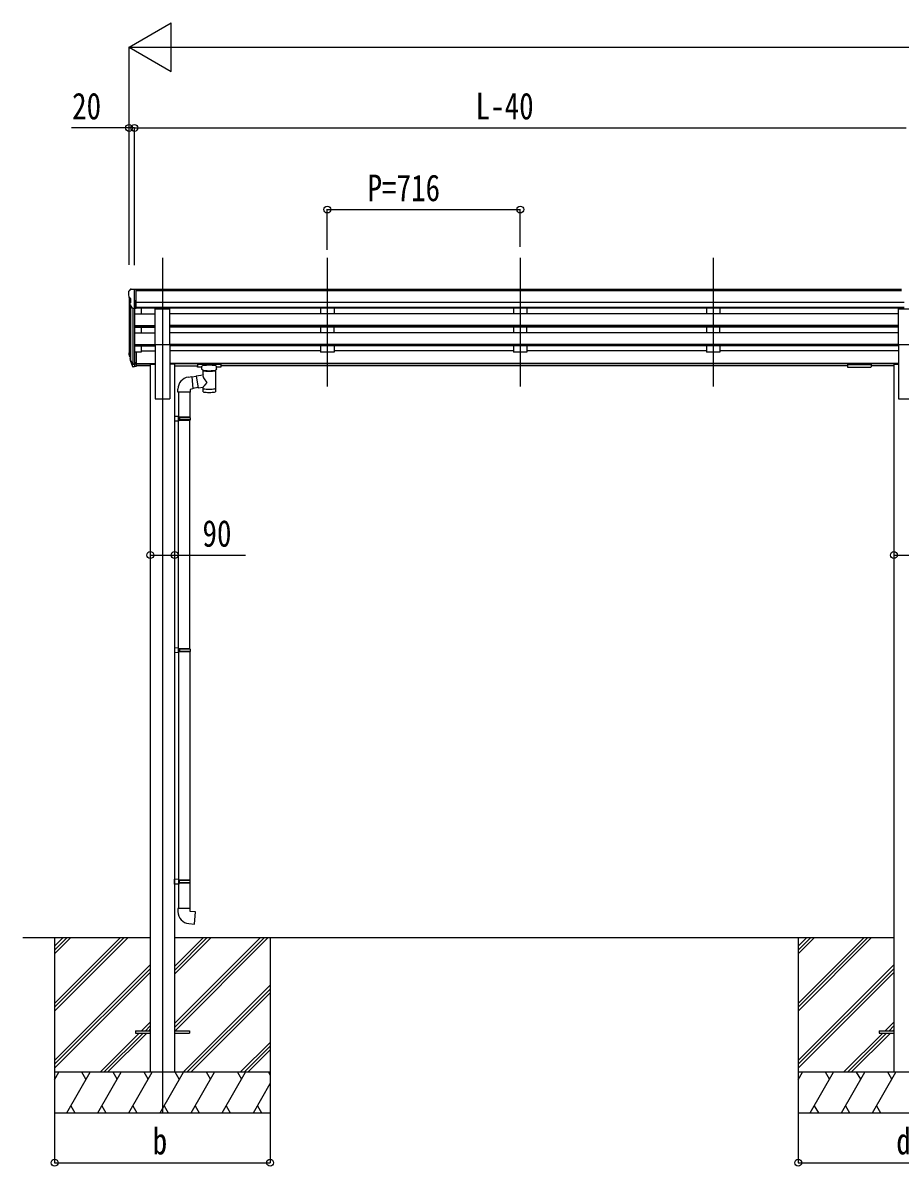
# Model space of a CAD drawing. Units: millimetres, scale not verified. Extents: x -12615 to 12615, y -8910 to 8910.
# Drawn here: x -7561 to -4305, y -5628 to -1383 of the extents above; entities that cross this region are included whole.
import ezdxf
from ezdxf.enums import TextEntityAlignment as Align

# ---------------------------------------------------------------- set-up
doc = ezdxf.new("R2010")
doc.units = ezdxf.units.MM
doc.header["$LTSCALE"] = 40
for name, color, linetype in [('0-3_YKK_12', 2, 'Continuous'), ('0-4_YKK_13', 4, 'Continuous'), ('0-5_YKK_A1', 4, 'Continuous'), ('0-6_YKK_D', 6, 'Continuous')]:
    doc.layers.add(name, color=color, linetype=linetype)
doc.styles.add('ＭＳ ゴシック', font='')
doc.styles.get('ＭＳ ゴシック').set_extended_font_data('MS Gothic')

msp = doc.modelspace()

# ---------------------------------------------------------------- linework, layer by layer
at = {"layer": '0-3_YKK_12'}
for p, q in [((-7043.32, -2255.3), (-7043.32, -5429.7)), ((-6431.32, -2255.3), (-6431.32, -2732.82)), ((-5715.32, -2255.3), (-5715.32, -2732.82)), ((-4999.32, -2255.3), (-4999.32, -2732.82))]:
    msp.add_line(p, q, dxfattribs=at)
at = {"layer": '0-4_YKK_13'}
for p, q in [((-7162.41, -2372.25), (-7166.47, -2378.06)), ((-7159.32, -2371.69), (-7161.65, -2371.83)), ((-7159.32, -2371.69), (-7140.82, -2371.69)), ((-7147.32, -2444.67), (-7147.32, -2371.69)), ((-7140.82, -2371.69), (-7130.82, -2371.77)), ((-7140.82, -2443.67), (-7140.82, -2371.69)), ((-7130.82, -2373.29), (-7130.82, -2371.77)), ((-7169.32, -2381.06), (-7169.32, -2381.69)), ((-7166.78, -2402.87), (-7161.47, -2405.94)), ((-7161.32, -2406.2), (-7161.32, -2422.47)), ((-7154.94, -2442.86), (-7163.94, -2427.26)), ((-7147.32, -2444.67), (-7152.53, -2444.35)), ((-7140.82, -2443.67), (-7147.32, -2443.67)), ((-7070.82, -2577.13), (-7070.82, -2445.33)), ((-7070.82, -2445.33), (-7015.82, -2445.33)), ((-7015.82, -2577.13), (-7015.82, -2445.33)), ((-4310.82, -2577.13), (-4310.82, -2445.33)), ((-4310.82, -2445.33), (-4255.82, -2445.33)), ((-7070.82, -2577.13), (-7015.82, -2577.13)), ((-4310.82, -2577.13), (-4255.82, -2577.13)), ((-7166.22, -2619.6), (-7162.34, -2627.55)), ((-7165.62, -2618.22), (-7162.34, -2625.28)), ((-7163.91, -2630.87), (-7163.57, -2635.28)), ((-7147.32, -2605.41), (-7147.32, -2660.18)), ((-7140.82, -2605.41), (-7147.32, -2605.41)), ((-7140.82, -2605.41), (-7140.82, -2659.44)), ((-7163.57, -2635.28), (-7154.76, -2658.83)), ((-7162.95, -2634.71), (-7154.76, -2650.89)), ((-7153.75, -2649.76), (-7161.51, -2634.36)), ((-7147.32, -2650.44), (-7152.45, -2650.44)), ((-7147.32, -2652.25), (-7152.16, -2652.25)), ((-7147.32, -2660.18), (-7152.16, -2660.18)), ((-7140.82, -2645.54), (-7147.32, -2645.54)), ((-7140.82, -2650.42), (-7147.32, -2650.42)), ((-7140.82, -2659.44), (-7147.32, -2659.44)), ((-6913.32, -2649.99), (-6913.32, -2660.75)), ((-6828.32, -2649.32), (-6911.32, -2649.32)), ((-6828.32, -2651.5), (-6911.32, -2651.5)), ((-6896.82, -2661.41), (-6911.32, -2661.41)), ((-6896.82, -2668.22), (-6896.82, -2657.94)), ((-6892.72, -2690.29), (-6892.72, -2672.71)), ((-6846.92, -2672.72), (-6846.9, -2753.01)), ((-6842.82, -2668.22), (-6842.82, -2657.94)), ((-6828.32, -2661.41), (-6842.82, -2661.41)), ((-6826.32, -2649.99), (-6826.32, -2660.75)), ((-6826.32, -2650.18), (-6826.32, -2651.72)), ((-4500.32, -2649.99), (-4500.32, -2660.75)), ((-4500.32, -2649.99), (-4500.32, -2660.75)), ((-4500.32, -2650.18), (-4500.32, -2651.72)), ((-4500.32, -2650.18), (-4500.32, -2651.72)), ((-4498.32, -2649.32), (-4415.32, -2649.32)), ((-4498.32, -2651.5), (-4415.32, -2651.5)), ((-4498.32, -2661.41), (-4415.32, -2661.41)), ((-4413.32, -2649.99), (-4413.32, -2660.75)), ((-6946.68, -2698.39), (-6934.16, -2696.83)), ((-6917.65, -2696.08), (-6934.01, -2698.62)), ((-6917.94, -2694.2), (-6892.72, -2690.29)), ((-6917.94, -2694.2), (-6910.92, -2739.46)), ((-6986.08, -2754.4), (-6986.08, -2743.48)), ((-6940.08, -2754.4), (-6986.08, -2754.4)), ((-6984.12, -2754.4), (-6984.12, -2845.07)), ((-6942.12, -2754.4), (-6942.12, -2847.63)), ((-6911.21, -2737.58), (-6930.34, -2740.55)), ((-6892.72, -2736.64), (-6910.92, -2739.46)), ((-6892.73, -2753.01), (-6892.72, -2736.38)), ((-6982.12, -2845.13), (-6998.12, -2844.66)), ((-6998.12, -2844.66), (-6998.12, -2862.6)), ((-6982.12, -2862.13), (-6998.12, -2862.6)), ((-6982.12, -2847.13), (-6984.12, -2847.13)), ((-6941.12, -2847.63), (-6984.12, -2847.63)), ((-6940.12, -2849.63), (-6984.12, -2849.63)), ((-6940.12, -2857.63), (-6984.12, -2857.63)), ((-6941.12, -2859.63), (-6984.12, -2859.63)), ((-6984.12, -3704.32), (-6984.12, -2862.19)), ((-6982.12, -2847.13), (-6982.12, -2845.13)), ((-6982.12, -2862.13), (-6982.12, -2860.13)), ((-6979.64, -2849.63), (-6979.21, -2847.63)), ((-6942.12, -3706.88), (-6942.12, -2859.63)), ((-6940.12, -2849.63), (-6941.12, -2847.63)), ((-6940.12, -2857.63), (-6941.12, -2859.63)), ((-6940.12, -2849.63), (-6940.12, -2857.63)), ((-6982.12, -3704.38), (-6998.12, -3703.91)), ((-6998.12, -3703.91), (-6998.12, -3721.85)), ((-6982.12, -3721.38), (-6998.12, -3721.85)), ((-6982.12, -3706.38), (-6984.12, -3706.38)), ((-6941.12, -3706.88), (-6984.12, -3706.88)), ((-6940.12, -3708.88), (-6984.12, -3708.88)), ((-6940.12, -3716.88), (-6984.12, -3716.88)), ((-6941.12, -3718.88), (-6984.12, -3718.88)), ((-6984.12, -3721.44), (-6984.12, -4563.58)), ((-6982.12, -3706.38), (-6982.12, -3704.38)), ((-6982.12, -3721.38), (-6982.12, -3719.38)), ((-6979.64, -3708.88), (-6979.21, -3706.88)), ((-6942.12, -3718.88), (-6942.12, -4566.14)), ((-6940.12, -3708.88), (-6941.12, -3706.88)), ((-6940.12, -3716.88), (-6941.12, -3718.88)), ((-6940.12, -3708.88), (-6940.12, -3716.88)), ((-6982.12, -4563.64), (-6998.12, -4563.16)), ((-6998.12, -4581.11), (-6998.12, -4563.16)), ((-6982.12, -4580.64), (-6998.12, -4581.11)), ((-6941.12, -4566.14), (-6984.12, -4566.14)), ((-6940.12, -4568.14), (-6984.12, -4568.14)), ((-6940.12, -4576.14), (-6984.12, -4576.14)), ((-6941.12, -4578.14), (-6984.12, -4578.14)), ((-6982.12, -4578.64), (-6984.12, -4578.64)), ((-6984.12, -4580.69), (-6984.12, -4672.14)), ((-6982.12, -4563.64), (-6982.12, -4565.64)), ((-6982.12, -4578.64), (-6982.12, -4580.64)), ((-6979.64, -4576.14), (-6979.21, -4578.14)), ((-6942.12, -4578.14), (-6942.12, -4672.14)), ((-6940.12, -4568.14), (-6941.12, -4566.14)), ((-6940.12, -4576.14), (-6941.12, -4578.14)), ((-6940.12, -4576.14), (-6940.12, -4568.14)), ((-6940.12, -4672.14), (-6986.12, -4672.14)), ((-6986.12, -4672.14), (-6986.12, -4683.05)), ((-6940.12, -4682.14), (-6940.12, -4672.14)), ((-7143.32, -5125.2), (-7143.32, -5134.2)), ((-7143.32, -5125.2), (-7088.52, -5125.2)), ((-7143.32, -5134.2), (-7088.52, -5134.2)), ((-6998.12, -5125.2), (-6943.32, -5125.2)), ((-6998.12, -5134.2), (-6943.32, -5134.2)), ((-6943.32, -5125.2), (-6943.32, -5134.2)), ((-4383.32, -5125.2), (-4383.32, -5134.2)), ((-4383.32, -5125.2), (-4328.52, -5125.2)), ((-4383.32, -5134.2), (-4328.52, -5134.2))]:
    msp.add_line(p, q, dxfattribs=at)
for points in [[(-6911.32, -2649.32), (-6911.67, -2649.33), (-6912.2, -2649.35), (-6912.65, -2649.4), (-6912.95, -2649.48), (-6913.12, -2649.58), (-6913.24, -2649.72), (-6913.31, -2649.9), (-6913.32, -2649.99)], [(-6911.32, -2661.41), (-6911.67, -2661.41), (-6912.2, -2661.38), (-6912.65, -2661.33), (-6912.95, -2661.25), (-6913.12, -2661.16), (-6913.24, -2661.02), (-6913.31, -2660.84), (-6913.32, -2660.75)], [(-6892.72, -2672.71), (-6892.95, -2672.62), (-6894.3, -2671.88), (-6895.42, -2671.03), (-6896.17, -2670.17), (-6896.64, -2669.27), (-6896.81, -2668.38)], [(-6842.86, -2668.16), (-6842.83, -2668.52), (-6843.08, -2669.48), (-6843.6, -2670.36), (-6844.4, -2671.2), (-6845.52, -2672), (-6846.92, -2672.72)], [(-6826.32, -2649.99), (-6826.35, -2649.79), (-6826.44, -2649.66), (-6826.53, -2649.56), (-6826.64, -2649.5), (-6826.76, -2649.46), (-6827.05, -2649.39), (-6827.54, -2649.35), (-6828.08, -2649.33), (-6828.32, -2649.32)], [(-6826.32, -2660.75), (-6826.35, -2660.94), (-6826.44, -2661.08), (-6826.53, -2661.17), (-6826.64, -2661.23), (-6826.76, -2661.28), (-6827.05, -2661.34), (-6827.54, -2661.39), (-6828.08, -2661.41), (-6828.32, -2661.41)], [(-4500.32, -2649.99), (-4500.28, -2649.79), (-4500.19, -2649.66), (-4500.1, -2649.56), (-4500, -2649.5), (-4499.87, -2649.46), (-4499.58, -2649.39), (-4499.09, -2649.35), (-4498.55, -2649.33), (-4498.32, -2649.32)], [(-4500.32, -2649.99), (-4500.28, -2649.79), (-4500.19, -2649.66), (-4500.1, -2649.56), (-4500, -2649.5), (-4499.87, -2649.46), (-4499.58, -2649.39), (-4499.09, -2649.35), (-4498.55, -2649.33), (-4498.32, -2649.32)], [(-4500.32, -2660.75), (-4500.28, -2660.94), (-4500.19, -2661.08), (-4500.1, -2661.17), (-4500, -2661.23), (-4499.87, -2661.28), (-4499.58, -2661.34), (-4499.09, -2661.39), (-4498.55, -2661.41), (-4498.32, -2661.41)], [(-4500.32, -2660.75), (-4500.28, -2660.94), (-4500.19, -2661.08), (-4500.1, -2661.17), (-4500, -2661.23), (-4499.87, -2661.28), (-4499.58, -2661.34), (-4499.09, -2661.39), (-4498.55, -2661.41), (-4498.32, -2661.41)], [(-4415.32, -2649.32), (-4414.96, -2649.33), (-4414.43, -2649.35), (-4413.98, -2649.4), (-4413.68, -2649.48), (-4413.51, -2649.58), (-4413.39, -2649.72), (-4413.32, -2649.9), (-4413.32, -2649.99)], [(-4415.32, -2661.41), (-4414.96, -2661.41), (-4414.43, -2661.38), (-4413.98, -2661.33), (-4413.68, -2661.25), (-4413.51, -2661.16), (-4413.39, -2661.02), (-4413.32, -2660.84), (-4413.32, -2660.75)], [(-6934.16, -2696.83), (-6930.15, -2742.66), (-6940.08, -2744.4), (-6940.08, -2754.4)], [(-6982.12, -2860.13), (-6984.12, -2860.13), (-6984.12, -2847.13)], [(-6979.64, -2849.63), (-6979.64, -2857.63), (-6979.21, -2859.63)], [(-6982.12, -3719.38), (-6984.12, -3719.38), (-6984.12, -3706.38)], [(-6979.64, -3708.88), (-6979.64, -3716.88), (-6979.21, -3718.88)], [(-6982.12, -4565.64), (-6984.12, -4565.64), (-6984.12, -4578.64)], [(-6979.64, -4576.14), (-6979.64, -4568.14), (-6979.21, -4566.14)], [(-6945.04, -4727.88), (-6924.2, -4729.7), (-6920.19, -4683.88), (-6940.12, -4682.14)]]:
    msp.add_lwpolyline(points, dxfattribs=at)
for centre, radius, start, end in [((-7161.59, -2372.83), 1, 93.5, 145), ((-7166.32, -2381.06), 3, 93, 180), ((-6967.32, -2381.69), 202, 180, 184.94904), ((-7162.41, -2398.5), 6.18, 185.7035, 224.99897), ((-7161.62, -2406.2), 0.3, 0, 60), ((-7161.34, -2425.76), 3, 94.7167, 210), ((-7161.62, -2422.47), 0.3, 274.7167, 0), ((-7152.34, -2441.36), 3, 210, 266.5), ((-7138.13, -2610.48), 29.53, 186.50806, 197.98144), ((-7136.73, -2608.72), 30.41, 187.1552, 198.19734), ((-6940.17, -2743.84), 45.91, 98.14944, 179.55845), ((-6941.12, -4683.05), 45, 180, 265)]:
    msp.add_arc(centre, radius, start, end, dxfattribs=at)
for centre, major_axis, ratio, start_param, end_param in [((-7078.66, -2610.91), (-89.06, 1.43), 0.57596, 6.1962358, 6.3678173), ((-7079.45, -2604.24), (87.93, 4.42), 0.541684, 3.0659337, 3.2228513), ((-7162.6, -2630.87), (1.3, 0), 0.90356, 1.3700892, 3.347195), ((-7076.68, -2614.68), (-89.07, 0), 0.90356, 0.2056023, 0.2515348), ((-7077.4, -2610.82), (-88.05, 0), 0.90356, 0.2662965, 0.3003836), ((-7152.16, -2649.54), (-3, 0), 0.90356, 0.5235988, 1.5707963), ((-7152.16, -2657.47), (3, 0), 0.90356, 3.6651914, 4.712389), ((-7152.45, -2649.08), (-1.5, 0), 0.90356, 0.5235988, 1.5707963), ((-6911.32, -2651.72), (-2, 0), 0.109601, 4.712389, 6.2831853), ((-6869.82, -2657.94), (-27, 0), 0.122176, 3.1415927, 6.2831853), ((-6880.82, -2668.22), (-16, 0), 0.361356, 0, 0.0194874), ((-6869.8, -2673.17), (-22.92, 0.42), 0.07247, 0.0008089, 1.5716053), ((-6869.83, -2673.17), (22.91, 0.42), 0.072511, 4.711586, 6.2823824), ((-6828.32, -2651.72), (-2, 0), 0.109601, 3.1415927, 4.712389), ((-4498.32, -2651.72), (2, 0), 0.109601, 1.5707963, 3.1415927), ((-4498.32, -2651.72), (2, 0), 0.109601, 1.5707963, 3.1415927), ((-4415.32, -2651.72), (2, 0), 0.109601, 0, 1.5707963), ((-6869.82, -2716.83), (22.81, -26.62), 0.234429, 3.1563334, 4.5976381), ((-6869.8, -2674.8), (-22.92, 0.42), 0.07247, 0.0008089, 1.5716053), ((-6869.83, -2674.8), (22.91, 0.42), 0.072511, 4.711586, 6.2823824), ((-6872.37, -2714.19), (-20.32, -22.25), 0.045535, 4.9756507, 6.2441899), ((-6869.82, -2753.01), (-22.92, 0), 0.101955, 6.2829723, 9.4248207), ((-6869.82, -2740.57), (-22.91, 0), 0.122865, 6.2831853, 9.424778)]:
    msp.add_ellipse(centre, major_axis=major_axis, ratio=ratio, start_param=start_param, end_param=end_param, dxfattribs=at)
at = {"layer": '0-5_YKK_A1'}
for p, q in [((-4299.82, -2373.29), (-7140.82, -2373.29)), ((-7167.32, -2402.26), (-7167.32, -2605.04)), ((-7147.32, -2412.79), (-7147.32, -2605.41)), ((-4299.82, -2378.51), (-7140.82, -2378.51)), ((-7162.34, -2430.03), (-7162.34, -2631.75)), ((-7153.32, -2444.19), (-7153.32, -2650.19)), ((-4289.82, -2422.04), (-7140.82, -2422.04)), ((-4289.82, -2439.89), (-7140.82, -2439.89)), ((-4289.82, -2443.14), (-7140.82, -2443.14)), ((-7122.32, -2443.14), (-7122.32, -2465.2)), ((-6456.32, -2443.24), (-6456.32, -2463.62)), ((-6406.32, -2443.24), (-6406.32, -2463.62)), ((-5740.32, -2443.24), (-5740.32, -2463.62)), ((-5690.32, -2443.24), (-5690.32, -2463.62)), ((-5024.32, -2443.24), (-5024.32, -2463.62)), ((-4974.32, -2443.24), (-4974.32, -2463.62)), ((-7147.32, -2463.72), (-7070.82, -2463.72)), ((-4310.82, -2463.72), (-7015.82, -2463.72)), ((-6406.32, -2463.62), (-6456.32, -2463.62)), ((-5690.32, -2463.62), (-5740.32, -2463.62)), ((-4974.32, -2463.62), (-5024.32, -2463.62)), ((-7147.32, -2507.08), (-7070.82, -2507.08)), ((-7147.32, -2508.57), (-7070.82, -2508.57)), ((-7147.32, -2512.89), (-7070.82, -2512.89)), ((-7147.32, -2533.82), (-7070.82, -2533.82)), ((-7122.32, -2512.89), (-7122.32, -2533.82)), ((-4310.82, -2507.08), (-7015.82, -2507.08)), ((-4310.82, -2508.57), (-7015.82, -2508.57)), ((-4310.82, -2512.89), (-7015.82, -2512.89)), ((-4310.82, -2533.72), (-7015.82, -2533.72)), ((-6456.32, -2512.89), (-6456.32, -2533.72)), ((-6406.32, -2533.72), (-6456.32, -2533.72)), ((-6406.32, -2533.72), (-6406.32, -2512.89)), ((-5740.32, -2512.89), (-5740.32, -2533.72)), ((-5690.32, -2533.72), (-5740.32, -2533.72)), ((-5690.32, -2533.72), (-5690.32, -2512.89)), ((-5024.32, -2512.89), (-5024.32, -2533.72)), ((-4974.32, -2533.72), (-5024.32, -2533.72)), ((-4974.32, -2533.72), (-4974.32, -2512.89)), ((-7147.32, -2577.18), (-7070.82, -2577.18)), ((-7147.32, -2578.68), (-7070.82, -2578.68)), ((-7147.32, -2583), (-7070.82, -2583)), ((-7122.32, -2583), (-7122.32, -2606.04)), ((-7070.82, -2577.13), (-7070.82, -2779.7)), ((-7015.82, -2577.13), (-7015.82, -2779.7)), ((-4310.82, -2577.18), (-7015.82, -2577.18)), ((-4310.82, -2578.68), (-7015.82, -2578.68)), ((-4310.82, -2583), (-7015.82, -2583)), ((-6456.32, -2583), (-6456.32, -2606.04)), ((-6406.32, -2583), (-6406.32, -2606.04)), ((-5740.32, -2583), (-5740.32, -2606.04)), ((-5690.32, -2583), (-5690.32, -2606.04)), ((-5024.32, -2583), (-5024.32, -2606.04)), ((-4974.32, -2583), (-4974.32, -2606.04)), ((-4310.82, -2577.13), (-4310.82, -2779.7)), ((-7122.32, -2606.04), (-7140.82, -2606.04)), ((-7122.32, -2601.1), (-7070.82, -2601.1)), ((-6456.32, -2601.1), (-7015.82, -2601.1)), ((-6406.32, -2606.04), (-6456.32, -2606.04)), ((-5740.32, -2601.1), (-6406.32, -2601.1)), ((-5690.32, -2606.04), (-5740.32, -2606.04)), ((-5024.32, -2601.1), (-5690.32, -2601.1)), ((-4974.32, -2606.04), (-5024.32, -2606.04)), ((-4310.82, -2601.1), (-4974.32, -2601.1)), ((-7140.82, -2648.11), (-7070.82, -2648.11)), ((-7140.82, -2649.51), (-7070.82, -2649.51)), ((-7088.52, -2657.2), (-7140.82, -2657.2)), ((-7088.52, -2650.7), (-7088.52, -5279.7)), ((-7088.52, -2650.7), (-7070.82, -2650.7)), ((-4310.82, -2648.11), (-7015.82, -2648.11)), ((-4310.82, -2649.51), (-7015.82, -2649.51)), ((-6998.12, -2650.7), (-7015.82, -2650.7)), ((-6998.12, -2650.7), (-6998.12, -5279.7)), ((-6998.12, -2657.2), (-6913.32, -2657.2)), ((-4500.32, -2657.2), (-6826.32, -2657.2)), ((-4328.52, -2657.2), (-4413.32, -2657.2)), ((-4328.52, -2650.7), (-4328.52, -5279.7)), ((-4328.52, -2650.7), (-4310.82, -2650.7)), ((-7070.82, -2779.7), (-7015.82, -2779.7)), ((-4310.82, -2779.7), (-4255.82, -2779.7)), ((-7561.35, -4779.7), (-7088.52, -4779.7)), ((-7443.52, -4779.7), (-7443.52, -5429.7)), ((-7443.52, -5023.88), (-7199.34, -4779.7)), ((-7443.52, -5038.02), (-7185.19, -4779.7)), ((-7443.52, -5052.16), (-7171.05, -4779.7)), ((-7443.52, -4840.03), (-7383.18, -4779.7)), ((-7443.52, -4825.89), (-7397.33, -4779.7)), ((-7443.52, -4811.75), (-7411.47, -4779.7)), ((-6998.32, -5099.18), (-6678.84, -4779.7)), ((-6998.32, -5113.32), (-6664.69, -4779.7)), ((-6998.32, -4915.33), (-6862.68, -4779.7)), ((-6998.32, -4901.19), (-6876.83, -4779.7)), ((-6998.32, -4887.05), (-6890.97, -4779.7)), ((-6998.12, -4779.7), (-4328.52, -4779.7)), ((-6996.06, -5125.2), (-6650.55, -4779.7)), ((-6643.52, -4779.7), (-6643.52, -5429.7)), ((-4683.52, -4779.7), (-4683.52, -5429.7)), ((-4683.52, -5023.88), (-4439.34, -4779.7)), ((-4683.52, -5038.02), (-4425.19, -4779.7)), ((-4683.52, -5052.16), (-4411.05, -4779.7)), ((-4683.52, -4840.03), (-4623.18, -4779.7)), ((-4683.52, -4825.89), (-4637.33, -4779.7)), ((-4683.52, -4811.75), (-4651.47, -4779.7)), ((-7443.52, -5236.01), (-7088.72, -4881.21)), ((-4683.52, -5236.01), (-4328.72, -4881.21)), ((-7443.52, -5250.15), (-7088.72, -4895.36)), ((-7443.52, -5264.3), (-7088.72, -4909.5)), ((-4683.52, -5250.15), (-4328.72, -4895.36)), ((-4683.52, -5264.3), (-4328.72, -4909.5)), ((-6966.71, -5279.7), (-6643.52, -4956.51)), ((-6952.57, -5279.7), (-6643.52, -4970.66)), ((-6938.42, -5279.7), (-6643.52, -4984.8)), ((-7120.57, -5125.2), (-7088.72, -5093.34)), ((-4360.57, -5125.2), (-4328.72, -5093.34)), ((-7275.07, -5279.7), (-7129.57, -5134.2)), ((-7260.93, -5279.7), (-7115.43, -5134.2)), ((-7246.79, -5279.7), (-7101.29, -5134.2)), ((-7106.43, -5125.2), (-7088.72, -5107.49)), ((-7092.29, -5125.2), (-7088.52, -5121.43)), ((-4515.07, -5279.7), (-4369.57, -5134.2)), ((-4500.93, -5279.7), (-4355.43, -5134.2)), ((-4486.79, -5279.7), (-4341.29, -5134.2)), ((-4346.43, -5125.2), (-4328.72, -5107.49)), ((-4332.29, -5125.2), (-4328.72, -5121.63)), ((-6754.57, -5279.7), (-6643.52, -5168.64)), ((-6740.43, -5279.7), (-6643.52, -5182.79)), ((-6726.29, -5279.7), (-6643.52, -5196.93)), ((-6643.52, -5279.7), (-7443.52, -5279.7)), ((-7443.52, -5307.21), (-7427.64, -5279.7)), ((-7398.77, -5429.7), (-7312.17, -5279.7)), ((-7327.17, -5305.68), (-7342.17, -5279.7)), ((-7283.3, -5429.7), (-7196.7, -5279.7)), ((-7211.7, -5305.69), (-7226.7, -5279.7)), ((-7167.83, -5429.7), (-7081.23, -5279.7)), ((-7096.23, -5305.68), (-7111.23, -5279.7)), ((-7052.36, -5429.7), (-6965.76, -5279.7)), ((-6980.76, -5305.68), (-6995.76, -5279.7)), ((-6936.89, -5429.7), (-6850.29, -5279.7)), ((-6865.29, -5305.68), (-6880.29, -5279.7)), ((-6821.42, -5429.7), (-6734.82, -5279.7)), ((-6764.82, -5279.7), (-6749.82, -5305.68)), ((-6649.35, -5279.7), (-6643.52, -5289.8)), ((-3883.52, -5279.7), (-4683.52, -5279.7)), ((-4683.52, -5307.21), (-4667.64, -5279.7)), ((-4638.77, -5429.7), (-4552.17, -5279.7)), ((-4567.17, -5305.68), (-4582.17, -5279.7)), ((-4523.3, -5429.7), (-4436.7, -5279.7)), ((-4451.7, -5305.69), (-4466.7, -5279.7)), ((-4407.83, -5429.7), (-4321.23, -5279.7)), ((-4336.23, -5305.68), (-4351.23, -5279.7)), ((-6705.95, -5429.7), (-6643.52, -5321.56)), ((-7443.52, -5429.7), (-6643.52, -5429.7)), ((-7383.77, -5403.72), (-7368.77, -5429.7)), ((-7268.3, -5403.72), (-7253.3, -5429.7)), ((-7152.83, -5403.72), (-7137.83, -5429.7)), ((-7037.36, -5403.72), (-7022.36, -5429.7)), ((-6921.89, -5403.72), (-6906.89, -5429.7)), ((-6806.42, -5403.72), (-6791.42, -5429.7)), ((-6690.95, -5403.72), (-6675.95, -5429.7)), ((-4683.52, -5429.7), (-3883.52, -5429.7)), ((-4623.77, -5403.72), (-4608.77, -5429.7)), ((-4508.3, -5403.72), (-4493.3, -5429.7)), ((-4392.83, -5403.72), (-4377.83, -5429.7))]:
    msp.add_line(p, q, dxfattribs=at)
at = {"layer": '0-6_YKK_D'}
for p, q in [((-7167.32, -1473.29), (-7011.43, -1383.29)), ((-7011.43, -1563.29), (-7011.43, -1383.29)), ((-7167.32, -2280.86), (-7167.32, -1472.29)), ((-7167.32, -1473.29), (-7011.43, -1563.29)), ((-7167.32, -1473.29), (-6855.55, -1473.29)), ((-6987.32, -1473.29), (1284.68, -1473.29)), ((-7167.32, -2281.86), (-7167.32, -1772.29)), ((-7147.32, -2282.86), (-7147.32, -1772.29)), ((-7147.32, -2282.86), (-7147.32, -1772.29)), ((-7147.32, -1773.29), (-4283.32, -1773.29)), ((-6431.32, -2226.41), (-6431.32, -2075.31)), ((-6431.32, -2076.31), (-5715.32, -2076.31)), ((-5715.32, -2215.28), (-5715.32, -2075.31)), ((-4328.52, -3337.6), (-4328.52, -3360.25)), ((-7443.52, -5429.7), (-7443.52, -5616.41)), ((-6643.52, -5415.49), (-6643.52, -5616.41)), ((-4683.52, -5429.7), (-4683.52, -5616.41)), ((-7443.52, -5615.41), (-6643.52, -5615.41)), ((-4683.52, -5615.41), (-3883.52, -5615.41))]:
    msp.add_line(p, q, dxfattribs=at)
for points in [[(-7147.32, -1773.29), (-7167.32, -1773.29), (-7380.72, -1773.29)], [(-7088.52, -3359.25), (-6998.12, -3359.25), (-6735.12, -3359.25)], [(-4328.52, -3359.25), (-4238.12, -3359.25), (-3975.12, -3359.25)]]:
    msp.add_lwpolyline(points, dxfattribs=at)
for centre in [(-7167.32, -1773.29), (-7147.32, -1773.29), (-7147.32, -1773.29), (-6431.32, -2076.31), (-5715.32, -2076.31), (-7088.52, -3359.25), (-6998.12, -3359.25), (-4328.52, -3359.25), (-7443.52, -5615.41), (-6643.52, -5615.41), (-4683.52, -5615.41)]:
    msp.add_circle(centre, 12.75, dxfattribs=at)

# ---------------------------------------------------------------- texts
at = {"layer": '0-6_YKK_D', "style": 'ＭＳ ゴシック', "width": 0.8}
for s, p in [('20', (-7378.72, -1771.29)), ('L-40', (-5880.92, -1771.29)), ('P=716', (-6282.12, -2075.01)), ('90', (-6894.82, -3357.95)), ('b', (-7079.52, -5614.11)), ('d', (-4319.52, -5614.11))]:
    msp.add_text(s, height=98.97, dxfattribs=at).set_placement(p, align=Align.BOTTOM_LEFT)

doc.saveas('drawing.dxf')
